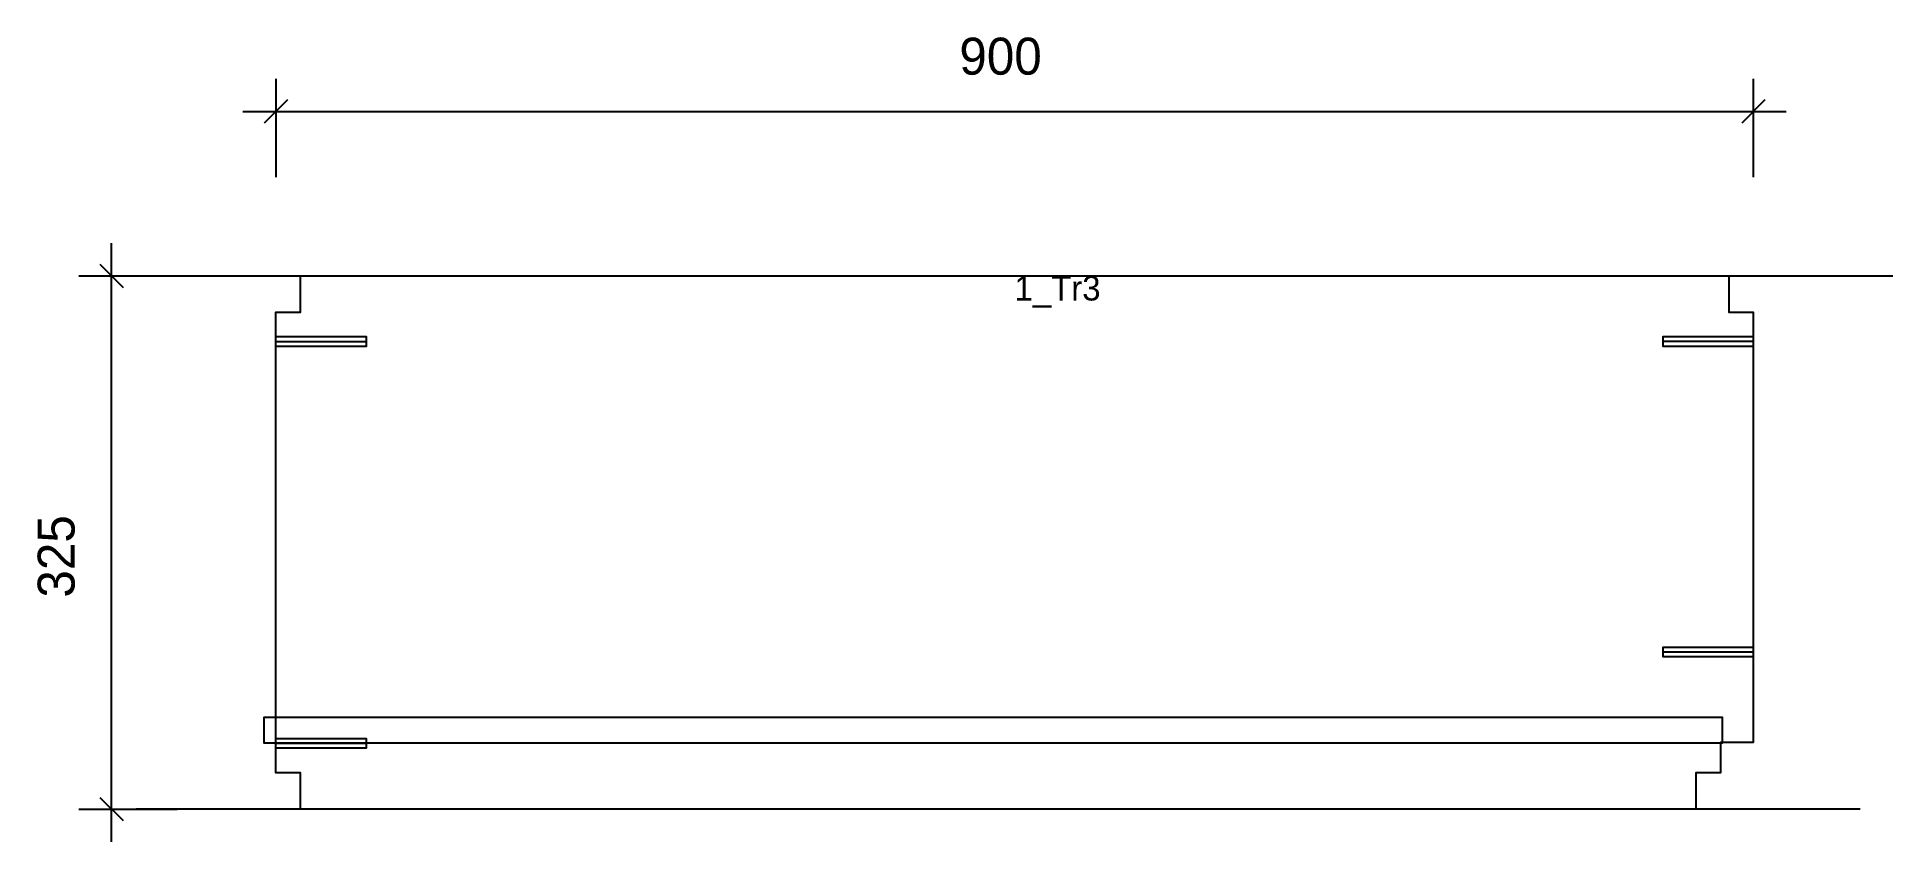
# Model space of a CAD drawing. Header units: millimetres. Extents: x -145 to 985, y -20 to 470.
import ezdxf
from ezdxf.enums import TextEntityAlignment as Align

# ---------------------------------------------------------------- set-up
doc = ezdxf.new("R2010")
doc.units = ezdxf.units.MM
for name, color, linetype in [('CONTOUR', 7, 'CONTINUOUS'), ('CUT_RISER', 7, 'CONTINUOUS'), ('DIMLINES', 7, 'CONTINUOUS'), ('DIMLINESTEXT', 7, 'CONTINUOUS'), ('DRILLINGSSIDE', 7, 'CONTINUOUS'), ('EXTRATREADBACKPROFILELINES', 7, 'CONTINUOUS'), ('EXTRATREADBACKPROFILELINESTEXT', 7, 'CONTINUOUS'), ('EXTRATREADFRONTPROFILELINES', 7, 'CONTINUOUS')]:
    doc.layers.add(name, color=color, linetype=linetype)

msp = doc.modelspace()

# ---------------------------------------------------------------- linework, layer by layer
at = {"layer": 'CONTOUR', "color": 0, "linetype": '0'}
msp.add_lwpolyline([(885, 324.556), (885, 302.556), (900, 302.556), (900, 40.563), (880, 40.563), (880, 22), (865, 22), (865, 0), (15, 0), (15, 22), (0, 22), (0, 302.556), (15, 302.556), (15, 324.556), (885, 324.556)], dxfattribs=at)
at = {"layer": 'CUT_RISER', "color": 1, "linetype": '1'}
msp.add_lwpolyline([(-1, 56), (7, 56), (40.308, 56), (73.615, 56), (106.923, 56), (140.231, 56), (173.538, 56), (206.846, 56), (240.154, 56), (273.462, 56), (306.769, 56), (340.077, 56), (373.385, 56), (406.692, 56), (440, 56), (448, 56), (481.308, 56), (514.615, 56), (547.923, 56), (581.231, 56), (614.538, 56), (647.846, 56), (681.154, 56), (714.462, 56), (747.769, 56), (781.077, 56), (814.385, 56), (847.692, 56), (881, 56), (881, 52.8), (881, 40), (873, 40), (840.63, 40), (808.259, 40), (775.889, 40), (743.519, 40), (711.148, 40), (678.778, 40), (646.407, 40), (614.037, 40), (581.667, 40), (549.296, 40), (516.926, 40), (484.556, 40), (452.185, 40), (419.815, 40), (387.444, 40), (355.074, 40), (322.704, 40), (290.333, 40), (257.963, 40), (225.593, 40), (193.222, 40), (160.852, 40), (128.481, 40), (96.111, 40), (63.741, 40), (31.37, 40), (-1, 40), (-2.2, 40), (-7, 40), (-7, 43.2), (-7, 56), (-5.8, 56), (-1, 56)], dxfattribs=at)
at = {"layer": 'DIMLINES', "color": 0}
for p, q in [((0, 444.556), (0, 384.556)), ((900, 444.556), (900, 384.556)), ((7.071, 431.627), (-7.071, 417.485)), ((907.071, 431.627), (892.929, 417.485)), ((-20, 424.556), (920, 424.556)), ((-100, -20), (-100, 344.556)), ((-107.071, 331.627), (-92.929, 317.485)), ((-120, 324.556), (-60, 324.556)), ((-120, 0), (-60, 0)), ((-107.071, 7.071), (-92.929, -7.071))]:
    msp.add_line(p, q, dxfattribs=at)
at = {"layer": 'DRILLINGSSIDE', "color": 3}
for p, q in [((0, 284.556), (55, 284.556)), ((900, 284.556), (845, 284.556)), ((900, 95.563), (845, 95.563)), ((0, 40), (55, 40))]:
    msp.add_line(p, q, dxfattribs=at)
at = {"layer": 'DRILLINGSSIDE', "color": 3, "linetype": '3'}
for points in [[(0, 287.556), (55, 287.556), (55, 281.556), (0, 281.556)], [(900, 281.556), (845, 281.556), (845, 287.556), (900, 287.556)], [(900, 92.563), (845, 92.563), (845, 98.563), (900, 98.563)], [(0, 43), (55, 43), (55, 37), (0, 37)]]:
    msp.add_lwpolyline(points, dxfattribs=at)
at = {"layer": 'EXTRATREADBACKPROFILELINES', "color": 2}
msp.add_line((-85, 324.556), (985, 324.556), dxfattribs=at)
at = {"layer": 'EXTRATREADFRONTPROFILELINES', "color": 2}
msp.add_line((965, 0), (-85, 0), dxfattribs=at)

# ---------------------------------------------------------------- texts
at = {"layer": 'DIMLINESTEXT'}
msp.add_text('900', height=22.5, dxfattribs=at).set_placement((416.398, 469.556), align=Align.TOP_LEFT)
msp.add_text('325', height=22.5, rotation=90, dxfattribs=at).set_placement((-145, 128.676), align=Align.TOP_LEFT)
at = {"layer": 'EXTRATREADBACKPROFILELINESTEXT'}
msp.add_text('1_Tr3', height=15, dxfattribs=at).set_placement((450, 324.556), align=Align.TOP_LEFT)

doc.saveas('drawing.dxf')
